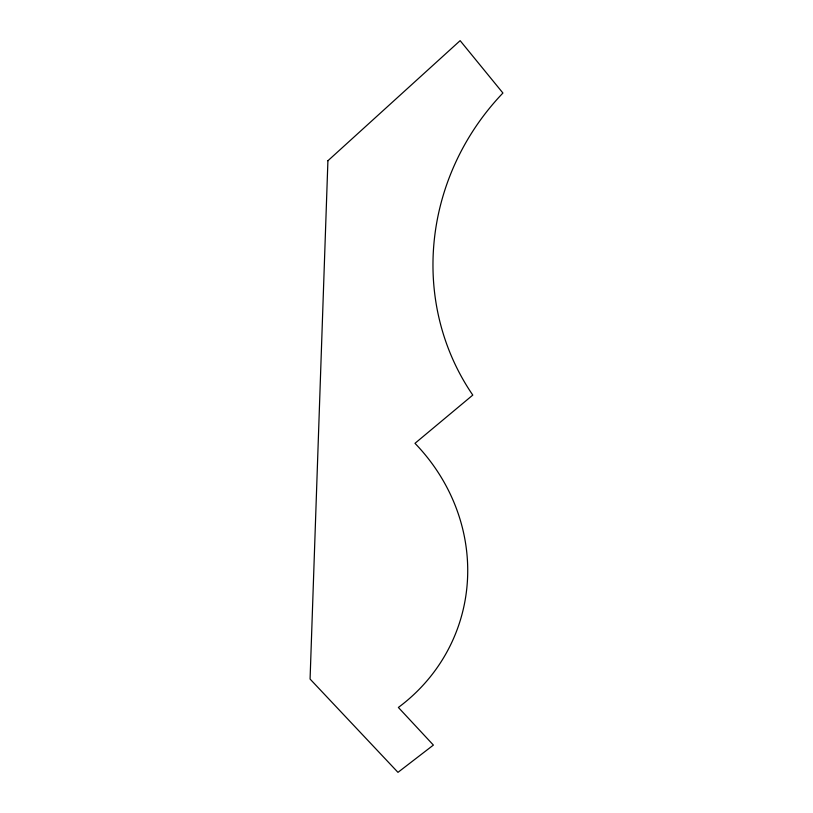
<?xml version="1.0" encoding="UTF-8"?>
<svg xmlns="http://www.w3.org/2000/svg" width="813" height="813" viewBox="0 0 813 813"><rect width="100%" height="100%" fill="white"/><g stroke="black" fill="none" stroke-linecap="round" stroke-linejoin="round"><path stroke-width="1.22" d="M327.913 160.74L310.078 679.058L397.974 772.35L433.39 745.084L398.37 707.452A191.655 179.602 20.5 0 0 414.986 443.329L472.79 395.088A243.951 232.985 -45.8 0 1 502.922 93.028L460.138 40.65L327.913 160.74"/></g></svg>
